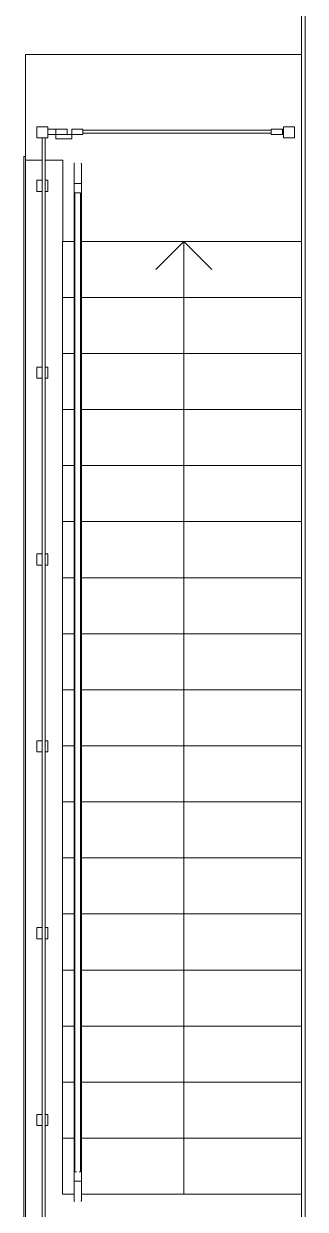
# Model space of a CAD drawing. Header units: millimetres. Extents: x -12447 to 83753, y -46415 to 46712.
# Drawn here: x 16142 to 17652, y 23442 to 29788 of the extents above; entities that cross this region are included whole.
import ezdxf

# ---------------------------------------------------------------- set-up
doc = ezdxf.new("R2010")
doc.units = ezdxf.units.MM
for name, color, linetype, lineweight in [('Лестницы', 7, 'Continuous', 9), ('Ограждение', 7, 'Continuous', 9), ('Перекрытие', 7, 'Continuous', 18), ('Стены наружные', 7, 'Continuous', 18), ('Стрелки вверх', 7, 'Continuous', 18)]:
    doc.layers.add(name, color=color, linetype=linetype, lineweight=lineweight)

# ---------------------------------------------------------------- blocks, each defined once
blk = doc.blocks.new('Ограждение 13 - Ограждение 1-6927436-План полов 1-го этажа')
at = {"layer": 'Ограждение'}
for p, q in [((16272.4, 29236.2), (16212.4, 29236.2)), ((16212.4, 29236.2), (16212.4, 29176.2)), ((16272.4, 29176.2), (16272.4, 29236.2)), ((16272.4, 29193.7), (16272.4, 29223.7)), ((16314.9, 29223.7), (16272.4, 29223.7)), ((16272.4, 29193.7), (16314.9, 29193.7)), ((16314.9, 29223.7), (16314.9, 29193.7)), ((16374.9, 29223.7), (16314.9, 29223.7)), ((16314.9, 29223.7), (16314.9, 29193.7)), ((16314.9, 29170.5), (16314.9, 29193.7)), ((16314.9, 29193.7), (16374.9, 29193.7)), ((16374.9, 29193.7), (16374.9, 29223.7)), ((16374.9, 29193.8), (16399.9, 29193.8)), ((16459.9, 29223.7), (16399.9, 29223.7)), ((16399.9, 29223.7), (16399.9, 29193.7)), ((16399.9, 29193.7), (16399.9, 29170.5)), ((16399.9, 29193.7), (16459.9, 29193.7)), ((16459.9, 29193.7), (16459.9, 29223.7)), ((16459.9, 29217.2), (17469.9, 29217.2)), ((16459.9, 29201.2), (16459.9, 29217.2)), ((17469.9, 29201.2), (16459.9, 29201.2)), ((17529.9, 29223.7), (17469.9, 29223.7)), ((17469.9, 29223.7), (17469.9, 29193.7)), ((17469.9, 29201.2), (17469.9, 29217.2)), ((17469.9, 29193.7), (17529.9, 29193.7)), ((17529.9, 29193.7), (17529.9, 29223.7)), ((17594.9, 29236.2), (17534.9, 29236.2)), ((17534.9, 29236.2), (17534.9, 29176.2)), ((17594.9, 29176.2), (17594.9, 29236.2)), ((16212.4, 29176.2), (16272.4, 29176.2)), ((16240.8, 20949.9), (16240.8, 29176.2)), ((16240.8, 29176.2), (16256.8, 29176.2)), ((16256.8, 29176.2), (16256.8, 20949.9)), ((16314.9, 29170.5), (16399.9, 29170.5)), ((17534.9, 29176.2), (17594.9, 29176.2)), ((16240.8, 28949.9), (16212.4, 28949.9)), ((16212.4, 28949.9), (16212.4, 28889.9)), ((16272.4, 28949.9), (16256.8, 28949.9)), ((16272.4, 28889.9), (16272.4, 28949.9)), ((16212.4, 28889.9), (16240.8, 28889.9)), ((16256.8, 28889.9), (16272.4, 28889.9)), ((16240.8, 27949.9), (16212.4, 27949.9)), ((16212.4, 27949.9), (16212.4, 27889.9)), ((16272.4, 27949.9), (16256.8, 27949.9)), ((16272.4, 27889.9), (16272.4, 27949.9)), ((16212.4, 27889.9), (16240.8, 27889.9)), ((16256.8, 27889.9), (16272.4, 27889.9)), ((16240.8, 26949.9), (16212.4, 26949.9)), ((16212.4, 26949.9), (16212.4, 26889.9)), ((16272.4, 26949.9), (16256.8, 26949.9)), ((16272.4, 26889.9), (16272.4, 26949.9)), ((16212.4, 26889.9), (16240.8, 26889.9)), ((16256.8, 26889.9), (16272.4, 26889.9)), ((16240.8, 25949.9), (16212.4, 25949.9)), ((16212.4, 25949.9), (16212.4, 25889.9)), ((16212.4, 25889.9), (16240.8, 25889.9)), ((16272.4, 25949.9), (16256.8, 25949.9)), ((16256.8, 25889.9), (16272.4, 25889.9)), ((16272.4, 25889.9), (16272.4, 25949.9)), ((16240.8, 24949.9), (16212.4, 24949.9)), ((16212.4, 24949.9), (16212.4, 24889.9)), ((16272.4, 24949.9), (16256.8, 24949.9)), ((16272.4, 24889.9), (16272.4, 24949.9)), ((16212.4, 24889.9), (16240.8, 24889.9)), ((16256.8, 24889.9), (16272.4, 24889.9)), ((16240.8, 23949.9), (16212.4, 23949.9)), ((16212.4, 23949.9), (16212.4, 23889.9)), ((16272.4, 23949.9), (16256.8, 23949.9)), ((16272.4, 23889.9), (16272.4, 23949.9)), ((16212.4, 23889.9), (16240.8, 23889.9)), ((16256.8, 23889.9), (16272.4, 23889.9)), ((16240.8, 22949.9), (16212.4, 22949.9)), ((16212.4, 22949.9), (16212.4, 22889.9)), ((16272.4, 22949.9), (16256.8, 22949.9)), ((16272.4, 22889.9), (16272.4, 22949.9)), ((16212.4, 22889.9), (16240.8, 22889.9)), ((16256.8, 22889.9), (16272.4, 22889.9)), ((16240.8, 21949.9), (16212.4, 21949.9)), ((16212.4, 21949.9), (16212.4, 21889.9)), ((16272.4, 21949.9), (16256.8, 21949.9)), ((16272.4, 21889.9), (16272.4, 21949.9)), ((16212.4, 21889.9), (16240.8, 21889.9)), ((16256.8, 21889.9), (16272.4, 21889.9)), ((16272.4, 20949.9), (16212.4, 20949.9)), ((16212.4, 20949.9), (16212.4, 20889.9)), ((16240.8, 20949.9), (16256.8, 20949.9)), ((16272.4, 20889.9), (16272.4, 20949.9)), ((16212.4, 20889.9), (16272.4, 20889.9))]:
    blk.add_line(p, q, dxfattribs=at)
blk = doc.blocks.new('Ограждение - Ограждение-7023087-План полов 1-го этажа')
at = {"layer": 'Ограждение'}
for p, q in [((16417.4, 28882.5), (16447.4, 28882.5)), ((16417.4, 28622.5), (16417.4, 28882.5)), ((16447.4, 28622.5), (16447.4, 28882.5)), ((16417.4, 23642.5), (16417.4, 28622.5)), ((16447.4, 23642.5), (16447.4, 28622.5)), ((16424.9, 23642.5), (16417.4, 23642.5)), ((16447.4, 23642.5), (16439.7, 23642.5))]:
    blk.add_line(p, q, dxfattribs=at)
blk = doc.blocks.new('Тип перил - Перила_Внутренний_-7023091-План полов 1-го этажа')
at = {"layer": 'Ограждение'}
for p, q in [((16412.4, 28932.5), (16412.4, 28882.5)), ((16412.4, 28882.5), (16412.4, 28634.5)), ((16434.7, 28932.5), (16430.1, 28932.5)), ((16452.4, 28882.5), (16452.4, 28932.5)), ((16452.4, 28634.5), (16452.4, 28882.5)), ((16412.4, 28620.9), (16412.4, 23662.3)), ((16452.4, 23662.3), (16452.4, 28620.9)), ((16412.4, 23630.5), (16412.4, 23592.5)), ((16452.4, 23592.5), (16452.4, 23630.5)), ((16430.1, 23592.5), (16434.7, 23592.5))]:
    blk.add_line(p, q, dxfattribs=at)
at = {"layer": 'Ограждение', "flags": 128}
for points in [[(16412.4, 28634.5), (16412.4, 28633.3), (16412.4, 28632.1), (16412.4, 28630.9), (16412.4, 28629.8), (16412.4, 28628.6), (16412.4, 28627.4), (16412.4, 28626.2), (16412.4, 28625.1), (16412.4, 28624), (16412.4, 28622.9), (16412.4, 28621.8), (16412.4, 28620.9)], [(16452.4, 28620.9), (16452.4, 28622), (16452.4, 28623.1), (16452.4, 28624.2), (16452.4, 28625.3), (16452.4, 28626.5), (16452.4, 28627.7), (16452.4, 28628.8), (16452.4, 28630), (16452.4, 28631.2), (16452.4, 28632.4), (16452.4, 28633.6), (16452.4, 28634.5)], [(16412.4, 23630.5), (16412.4, 23633.3), (16412.4, 23636.1), (16412.4, 23638.9), (16412.4, 23641.7), (16412.4, 23644.4), (16412.4, 23647.2), (16412.4, 23649.9), (16412.4, 23652.5), (16412.4, 23655.2), (16412.4, 23657.8), (16412.4, 23660.3), (16412.4, 23662.3)], [(16452.4, 23662.3), (16452.4, 23659.8), (16452.4, 23657.2), (16452.4, 23654.6), (16452.4, 23652), (16452.4, 23649.3), (16452.4, 23646.6), (16452.4, 23643.8), (16452.4, 23641.1), (16452.4, 23638.3), (16452.4, 23635.5), (16452.4, 23632.7), (16452.4, 23630.5)]]:
    blk.add_lwpolyline(points, dxfattribs=at)
blk = doc.blocks.new('Тип перил - D40 шаг 400 прямое со скруглением-6687845-План полов 1-го этажа')
at = {"layer": 'Ограждение'}
for p, q in [((0, 2.3), (0, 0)), ((0, 0), (0, -2.3))]:
    blk.add_line(p, q, dxfattribs=at)
at = {"layer": 'Ограждение', "flags": 128}
for points in [[(100, 20), (99.9, 20), (99.7, 20), (99.3, 20), (98.7, 20), (98, 20), (97.1, 20), (96.1, 20), (94.9, 20), (93.6, 20), (92.1, 20), (90.5, 20), (88.7, 20), (86.8, 20), (84.7, 20), (82.5, 20), (80.2, 20), (77.8, 20), (75.2, 20), (72.5, 20), (69.7, 20), (66.7, 20), (63.7, 20), (60.6, 20), (57.4, 20), (54, 20), (50.6, 20), (47.1, 20), (43.6, 20), (39.9, 20), (36.2, 20), (32.5, 20), (28.7, 20), (24.8, 20), (20.9, 20), (17, 20), (13, 20), (9.1, 20), (5.1, 20), (1.1, 20), (0, 20)], [(0, 20), (4, 20), (8, 20), (12, 20), (15.9, 20), (19.9, 20), (23.8, 20), (27.6, 20), (31.5, 20), (35.2, 20), (38.9, 20), (42.6, 20), (46.2, 20), (49.7, 20), (53.1, 20), (56.5, 20), (59.7, 20), (62.9, 20), (65.9, 20), (68.9, 20), (71.7, 20), (74.5, 20), (77.1, 20), (79.6, 20), (81.9, 20), (84.1, 20), (86.2, 20), (88.2, 20), (90, 20), (91.7, 20), (93.2, 20), (94.6, 20), (95.8, 20), (96.9, 20), (97.8, 20), (98.5, 20), (99.1, 20), (99.6, 20), (99.9, 20), (100, 20), (100, 20)], [(100, 20), (100.8, 20), (101.6, 19.9), (102.4, 19.9), (103.2, 19.7), (104, 19.6), (104.8, 19.4), (105.5, 19.2), (106.3, 19), (107, 18.7), (107.8, 18.4), (108.5, 18.1), (109.2, 17.7)], [(0, -20), (4, -20), (8, -20), (12, -20), (15.9, -20), (19.9, -20), (23.8, -20), (27.6, -20), (31.5, -20), (35.2, -20), (38.9, -20), (42.6, -20), (46.2, -20), (49.7, -20), (53.1, -20), (56.5, -20), (59.7, -20), (62.9, -20), (65.9, -20), (68.9, -20), (71.7, -20), (74.5, -20), (77.1, -20), (79.6, -20), (81.9, -20), (84.1, -20), (86.2, -20), (88.2, -20), (90, -20), (91.7, -20), (93.2, -20), (94.6, -20), (95.8, -20), (96.9, -20), (97.8, -20), (98.5, -20), (99.1, -20), (99.6, -20), (99.9, -20), (100, -20), (100, -20)], [(48.6, -20), (47.1, -20), (43.6, -20), (39.9, -20), (36.2, -20), (32.5, -20), (28.7, -20), (24.8, -20), (20.9, -20), (17, -20), (13, -20), (9.1, -20), (5.1, -20), (1.1, -20)], [(100, -20), (99.9, -20), (99.7, -20), (99.3, -20), (98.7, -20), (98, -20), (97.1, -20), (96.1, -20), (94.9, -20), (93.6, -20), (92.1, -20), (90.5, -20), (88.7, -20), (87.5, -20)], [(103.4, -19.7), (102.6, -19.8), (101.8, -19.9), (101, -20), (100.2, -20), (100, -20)], [(108.7, -18), (108, -18.3), (107.2, -18.6), (106.5, -18.9), (105.7, -19.2)]]:
    blk.add_lwpolyline(points, dxfattribs=at)
blk = doc.blocks.new('Тип перил - D40 шаг 400 прямое со скруглением-V117-План полов 1-го этажа')
at = {"layer": 'Ограждение'}
for p, q in [((0, 2.3), (0, 0)), ((0, 0), (0, -2.3))]:
    blk.add_line(p, q, dxfattribs=at)
at = {"layer": 'Ограждение', "flags": 128}
for points in [[(100, 20), (99.9, 20), (99.7, 20), (99.3, 20), (98.7, 20), (98, 20), (97.1, 20), (96.1, 20), (94.9, 20), (93.6, 20), (92.1, 20), (90.5, 20), (88.7, 20), (86.8, 20), (84.7, 20), (82.5, 20), (80.2, 20), (77.8, 20), (75.2, 20), (72.5, 20), (69.7, 20), (66.7, 20), (63.7, 20), (60.6, 20), (57.4, 20), (54, 20), (50.6, 20), (47.1, 20), (43.6, 20), (39.9, 20), (36.2, 20), (32.5, 20), (28.7, 20), (24.8, 20), (20.9, 20), (17, 20), (13, 20), (9.1, 20), (5.1, 20), (1.1, 20), (0, 20)], [(0, 20), (4, 20), (8, 20), (12, 20), (15.9, 20), (19.9, 20), (23.8, 20), (27.6, 20), (31.5, 20), (35.2, 20), (38.9, 20), (42.6, 20), (46.2, 20), (49.7, 20), (53.1, 20), (56.5, 20), (59.7, 20), (62.9, 20), (65.9, 20), (68.9, 20), (71.7, 20), (74.5, 20), (77.1, 20), (79.6, 20), (81.9, 20), (84.1, 20), (86.2, 20), (88.2, 20), (90, 20), (91.7, 20), (93.2, 20), (94.6, 20), (95.8, 20), (96.9, 20), (97.8, 20), (98.5, 20), (99.1, 20), (99.6, 20), (99.9, 20), (100, 20), (100, 20)], [(100, 20), (100.8, 20), (101.6, 19.9), (102.4, 19.9), (103.2, 19.7), (104, 19.6), (104.8, 19.4), (105.5, 19.2), (106.3, 19), (107, 18.7), (107.8, 18.4), (108.5, 18.1), (109.2, 17.7)], [(0, -20), (4, -20), (8, -20), (12, -20), (15.9, -20), (19.9, -20), (23.8, -20), (27.6, -20), (31.5, -20), (35.2, -20), (38.9, -20), (42.6, -20), (46.2, -20), (49.7, -20), (53.1, -20), (56.5, -20), (59.7, -20), (62.9, -20), (65.9, -20), (68.9, -20), (71.7, -20), (74.5, -20), (77.1, -20), (79.6, -20), (81.9, -20), (84.1, -20), (86.2, -20), (88.2, -20), (90, -20), (91.7, -20), (93.2, -20), (94.6, -20), (95.8, -20), (96.9, -20), (97.8, -20), (98.5, -20), (99.1, -20), (99.6, -20), (99.9, -20), (100, -20), (100, -20)], [(48.6, -20), (47.1, -20), (43.6, -20), (39.9, -20), (36.2, -20), (32.5, -20), (28.7, -20), (24.8, -20), (20.9, -20), (17, -20), (13, -20), (9.1, -20), (5.1, -20), (1.1, -20)], [(100, -20), (99.9, -20), (99.7, -20), (99.3, -20), (98.7, -20), (98, -20), (97.1, -20), (96.1, -20), (94.9, -20), (93.6, -20), (92.1, -20), (90.5, -20), (88.7, -20), (87.5, -20)], [(103.4, -19.7), (102.6, -19.8), (101.8, -19.9), (101, -20), (100.2, -20), (100, -20)], [(108.7, -18), (108, -18.3), (107.2, -18.6), (106.5, -18.9), (105.7, -19.2)]]:
    blk.add_lwpolyline(points, dxfattribs=at)
blk = doc.blocks.new('Тип перил - Перила_Внутренний_-V118-План полов 1-го этажа')
at = {"layer": 'Ограждение'}
for p, q in [((16412.4, 28932.5), (16452.4, 28932.5)), ((16412.4, 28634.5), (16412.4, 28932.5)), ((16452.4, 28634.5), (16452.4, 28932.5)), ((16412.4, 28634.5), (16412.4, 28611.8)), ((16452.4, 28634.5), (16452.4, 28611.8)), ((16412.4, 23653.2), (16412.4, 28611.8)), ((16452.4, 23653.2), (16452.4, 28611.8)), ((16412.4, 23630.5), (16412.4, 23653.2)), ((16412.4, 23592.5), (16412.4, 23630.5)), ((16452.4, 23630.5), (16452.4, 23653.2)), ((16452.4, 23592.5), (16452.4, 23630.5)), ((16412.4, 23592.5), (16452.4, 23592.5))]:
    blk.add_line(p, q, dxfattribs=at)
blk = doc.blocks.new('Тип перил - Перила_Внутренний_-7023104-План полов 1-го этажа')
at = {"layer": 'Ограждение'}
for p, q in [((16412.4, 28942.5), (16412.4, 28932.5)), ((16452.4, 28932.5), (16452.4, 28942.5)), ((16412.4, 23592.5), (16412.4, 23582.5)), ((16452.4, 23582.5), (16452.4, 23592.5))]:
    blk.add_line(p, q, dxfattribs=at)
at = {"layer": 'Ограждение', "flags": 128}
for points in [[(16412.4, 28634.5), (16412.4, 28633.3), (16412.4, 28632.1), (16412.4, 28630.9), (16412.4, 28629.8), (16412.4, 28628.6), (16412.4, 28627.4)], [(16412.4, 28625.1), (16412.4, 28624), (16412.4, 28622.9), (16412.4, 28621.8), (16412.4, 28620.9)], [(16452.4, 28627.7), (16452.4, 28628.8), (16452.4, 28630), (16452.4, 28631.2), (16452.4, 28632.4), (16452.4, 28633.6), (16452.4, 28634.5)], [(16452.4, 28620.9), (16452.4, 28622), (16452.4, 28623.1), (16452.4, 28624.2), (16452.4, 28625.3)]]:
    blk.add_lwpolyline(points, dxfattribs=at)
blk = doc.blocks.new('Тип перил - Перила_Внутренний_-V119-План полов 1-го этажа')
at = {"layer": 'Ограждение'}
for p, q in [((16412.4, 28932.5), (16412.4, 28942.5)), ((16452.4, 28932.5), (16452.4, 28942.5)), ((16412.4, 28634.5), (16412.4, 28620.8)), ((16452.4, 28634.5), (16452.4, 28620.8)), ((16412.4, 23582.5), (16412.4, 23592.5)), ((16452.4, 23582.5), (16452.4, 23592.5))]:
    blk.add_line(p, q, dxfattribs=at)

msp = doc.modelspace()

# ---------------------------------------------------------------- linework, layer by layer
at = {"layer": 'Лестницы'}
for p, q in [((16350.972, 28622.525), (16412.777, 28622.525)), ((16350.972, 28322.525), (16350.972, 28622.525)), ((16452.017, 28622.525), (17632.397, 28622.525)), ((16350.972, 28022.525), (16350.972, 28322.525)), ((16350.972, 28322.525), (16412.397, 28322.525)), ((16350.972, 28322.525), (16412.397, 28322.525)), ((16452.397, 28322.525), (17632.397, 28322.525)), ((16452.397, 28322.525), (17632.397, 28322.525)), ((16350.972, 27722.525), (16350.972, 28022.525)), ((16350.972, 28022.525), (16412.397, 28022.525)), ((16350.972, 28022.525), (16412.397, 28022.525)), ((16452.397, 28022.525), (17632.397, 28022.525)), ((16452.397, 28022.525), (17632.397, 28022.525)), ((16350.972, 27422.525), (16350.972, 27722.525)), ((16350.972, 27722.525), (16412.397, 27722.525)), ((16350.972, 27722.525), (16412.397, 27722.525)), ((16452.397, 27722.525), (17632.397, 27722.525)), ((16452.397, 27722.525), (17632.397, 27722.525)), ((16350.972, 27122.525), (16350.972, 27422.525)), ((16350.972, 27422.525), (16412.397, 27422.525)), ((16350.972, 27422.525), (16412.397, 27422.525)), ((16452.397, 27422.525), (17632.397, 27422.525)), ((16452.397, 27422.525), (17632.397, 27422.525)), ((16350.972, 26822.525), (16350.972, 27122.525)), ((16350.972, 27122.525), (16412.397, 27122.525)), ((16350.972, 27122.525), (16412.397, 27122.525)), ((16452.397, 27122.525), (17632.397, 27122.525)), ((16452.397, 27122.525), (17632.397, 27122.525)), ((16350.972, 26522.525), (16350.972, 26822.525)), ((16350.972, 26822.525), (16412.397, 26822.525)), ((16350.972, 26822.525), (16412.397, 26822.525)), ((16452.397, 26822.525), (17632.397, 26822.525)), ((16452.397, 26822.525), (17632.397, 26822.525)), ((16350.972, 26222.525), (16350.972, 26522.525)), ((16350.972, 26522.525), (16412.397, 26522.525)), ((16350.972, 26522.525), (16412.397, 26522.525)), ((16452.397, 26522.525), (17632.397, 26522.525)), ((16452.397, 26522.525), (17632.397, 26522.525)), ((16350.972, 25922.525), (16350.972, 26222.525)), ((16350.972, 26222.525), (16412.397, 26222.525)), ((16350.972, 26222.525), (16412.397, 26222.525)), ((16452.397, 26222.525), (17632.397, 26222.525)), ((16452.397, 26222.525), (17632.397, 26222.525)), ((16350.972, 25622.525), (16350.972, 25922.525)), ((16350.972, 25922.525), (16412.397, 25922.525)), ((16350.972, 25922.525), (16412.397, 25922.525)), ((16452.397, 25922.525), (17632.397, 25922.525)), ((16452.397, 25922.525), (17632.397, 25922.525)), ((16350.972, 25322.525), (16350.972, 25622.525)), ((16350.972, 25622.525), (16412.397, 25622.525)), ((16350.972, 25622.525), (16412.397, 25622.525)), ((16452.397, 25622.525), (17632.397, 25622.525)), ((16452.397, 25622.525), (17632.397, 25622.525)), ((16350.972, 25022.525), (16350.972, 25322.525)), ((16350.972, 25322.525), (16412.397, 25322.525)), ((16350.972, 25322.525), (16412.397, 25322.525)), ((16452.397, 25322.525), (17632.397, 25322.525)), ((16452.397, 25322.525), (17632.397, 25322.525)), ((16350.972, 24722.525), (16350.972, 25022.525)), ((16350.972, 25022.525), (16412.397, 25022.525)), ((16350.972, 25022.525), (16412.397, 25022.525)), ((16452.397, 25022.525), (17632.397, 25022.525)), ((16452.397, 25022.525), (17632.397, 25022.525)), ((16350.972, 24422.525), (16350.972, 24722.525)), ((16350.972, 24722.525), (16412.397, 24722.525)), ((16350.972, 24722.525), (16412.397, 24722.525)), ((16452.397, 24722.525), (17632.397, 24722.525)), ((16452.397, 24722.525), (17632.397, 24722.525)), ((16350.972, 24122.525), (16350.972, 24422.525)), ((16350.972, 24422.525), (16412.397, 24422.525)), ((16350.972, 24422.525), (16412.397, 24422.525)), ((16452.397, 24422.525), (17632.397, 24422.525)), ((16452.397, 24422.525), (17632.397, 24422.525)), ((16350.972, 23822.525), (16350.972, 24122.525)), ((16350.972, 24122.525), (16412.397, 24122.525)), ((16350.972, 24122.525), (16412.397, 24122.525)), ((16452.397, 24122.525), (17632.397, 24122.525)), ((16452.397, 24122.525), (17632.397, 24122.525)), ((16350.972, 23522.525), (16350.972, 23822.525)), ((16350.972, 23822.525), (16412.397, 23822.525)), ((16350.972, 23822.525), (16412.397, 23822.525)), ((16452.397, 23822.525), (17632.397, 23822.525)), ((16452.397, 23822.525), (17632.397, 23822.525)), ((16350.972, 23522.525), (16412.426, 23522.525)), ((16350.972, 23522.525), (16412.426, 23522.525)), ((16452.367, 23522.525), (17632.397, 23522.525)), ((16452.367, 23522.525), (17632.397, 23522.525))]:
    msp.add_line(p, q, dxfattribs=at)
at = {"layer": 'Перекрытие'}
for p, q in [((17632.397, 29622.525), (16152.397, 29622.525)), ((16152.397, 29622.525), (16152.397, 29077.525)), ((16152.397, 29057.525), (16240.79, 29057.525)), ((16256.79, 29057.525), (16352.397, 29057.525)), ((16352.397, 29057.525), (16352.397, 28622.525)), ((16352.397, 28622.525), (16412.777, 28622.525)), ((16452.017, 28622.525), (17632.397, 28622.525))]:
    msp.add_line(p, q, dxfattribs=at)
at = {"layer": 'Стены наружные'}
for p, q in [((17632.397, 20782.525), (17632.397, 30421.76)), ((17652.397, 20782.525), (17652.397, 30421.831)), ((16142.397, 20782.525), (16142.397, 29077.525)), ((16152.397, 29077.525), (16142.397, 29077.525)), ((16152.397, 29077.525), (16152.397, 20782.525))]:
    msp.add_line(p, q, dxfattribs=at)
at = {"layer": 'Стрелки вверх'}
for p, q in [((17000.972, 28622.525), (16850.972, 28472.525)), ((17000.972, 28322.525), (17000.972, 28622.525)), ((17000.972, 28622.525), (17150.972, 28472.525)), ((17000.972, 28022.525), (17000.972, 28322.525)), ((17000.972, 27722.525), (17000.972, 28022.525)), ((17000.972, 27422.525), (17000.972, 27722.525)), ((17000.972, 27122.525), (17000.972, 27422.525)), ((17000.972, 26822.525), (17000.972, 27122.525)), ((17000.972, 26522.525), (17000.972, 26822.525)), ((17000.972, 26222.525), (17000.972, 26522.525)), ((17000.972, 25922.525), (17000.972, 26222.525)), ((17000.972, 25622.525), (17000.972, 25922.525)), ((17000.972, 25322.525), (17000.972, 25622.525)), ((17000.972, 25022.525), (17000.972, 25322.525)), ((17000.972, 24722.525), (17000.972, 25022.525)), ((17000.972, 24422.525), (17000.972, 24722.525)), ((17000.972, 24122.525), (17000.972, 24422.525)), ((17000.972, 23822.525), (17000.972, 24122.525)), ((17000.972, 23522.525), (17000.972, 23822.525))]:
    msp.add_line(p, q, dxfattribs=at)

# ---------------------------------------------------------------- block references
at = {"layer": 'Ограждение'}
for name in ['Ограждение 13 - Ограждение 1-6927436-План полов 1-го этажа', 'Тип перил - Перила_Внутренний_-7023104-План полов 1-го этажа', 'Тип перил - Перила_Внутренний_-V119-План полов 1-го этажа', 'Тип перил - Перила_Внутренний_-7023091-План полов 1-го этажа', 'Тип перил - Перила_Внутренний_-V118-План полов 1-го этажа', 'Ограждение - Ограждение-7023087-План полов 1-го этажа']:
    msp.add_blockref(name, (0, 0), dxfattribs=at)
for name, p, rotation in [('Тип перил - D40 шаг 400 прямое со скруглением-V117-План полов 1-го этажа', (16432.397, 28932.525), 90), ('Тип перил - D40 шаг 400 прямое со скруглением-6687845-План полов 1-го этажа', (16432.397, 23592.525), 270)]:
    msp.add_blockref(name, p, dxfattribs=dict(at, rotation=rotation))

doc.saveas('drawing.dxf')
